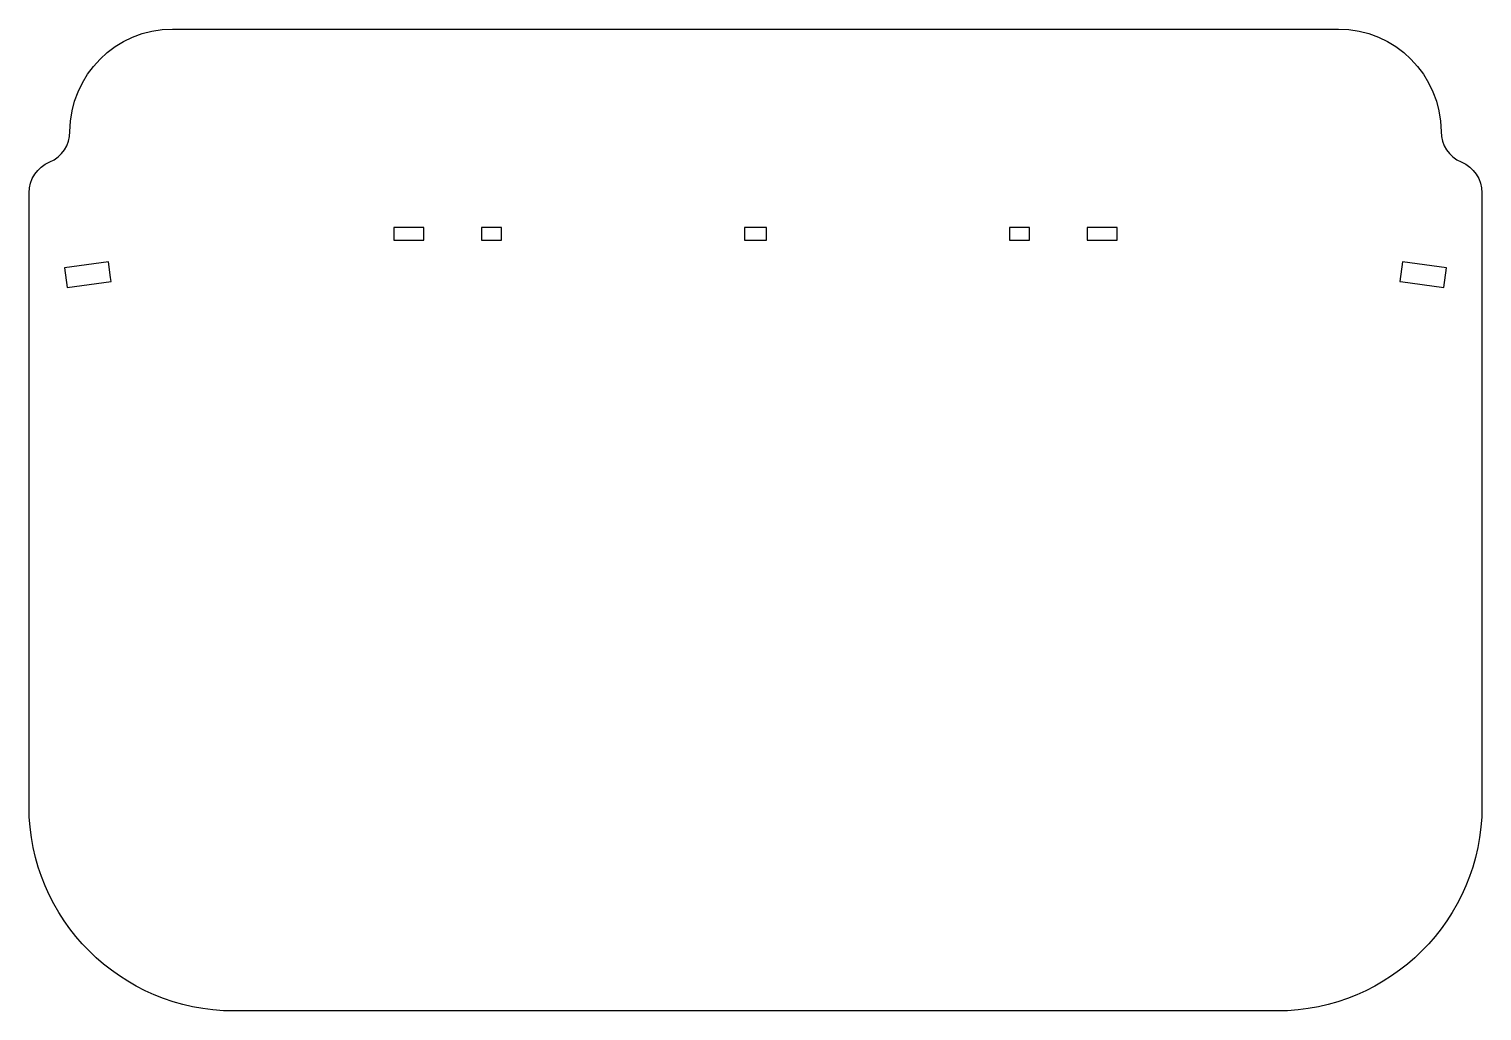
# Model space of a CAD drawing. Extents: x -178 to 178, y -120 to 120.
import ezdxf

# ---------------------------------------------------------------- set-up
doc = ezdxf.new("R2010")
doc.units = 0

msp = doc.modelspace()

# ---------------------------------------------------------------- linework, layer by layer
at = {"layer": '1', "color": 1}
msp.add_lwpolyline([(177.575, 58.295), (177.575, -70, -0.414), (127.5, -120.075), (-127.5, -120.075, -0.414), (-177.575, -70), (-177.575, 80, -0.303), (-172.529, 87.569, 0.303), (-167.575, 95, -0.414), (-142.5, 120.075), (142.5, 120.075, -0.414), (167.575, 95, 0.303), (172.529, 87.569, -0.303), (177.575, 80), (177.575, 58.295)], format="xyb", close=True, dxfattribs=at)
for points in [[(-81.038, 68.625), (-81.038, 71.525), (-88.388, 71.525), (-88.388, 68.475), (-81.038, 68.475), (-81.038, 68.625)], [(-66.953, 68.628), (-66.953, 68.475), (-62.103, 68.475), (-62.103, 71.525), (-66.953, 71.525), (-66.953, 68.628)], [(-2.675, 68.628), (-2.675, 68.475), (2.675, 68.475), (2.675, 71.525), (-2.675, 71.525), (-2.675, 68.628)], [(62.103, 68.628), (62.103, 68.475), (66.953, 68.475), (66.953, 71.525), (62.103, 71.525), (62.103, 68.628)], [(81.188, 68.475), (88.388, 68.475), (88.388, 71.525), (81.038, 71.525), (81.038, 68.475), (81.188, 68.475)], [(-157.651, 59.307), (-158.161, 63.123), (-168.916, 61.684), (-168.273, 56.877), (-157.518, 58.316), (-157.651, 59.307)], [(157.676, 58.295), (168.273, 56.877), (168.916, 61.684), (158.161, 63.123), (157.518, 58.316), (157.676, 58.295)]]:
    msp.add_lwpolyline(points, close=True, dxfattribs=at)

doc.saveas('drawing.dxf')
